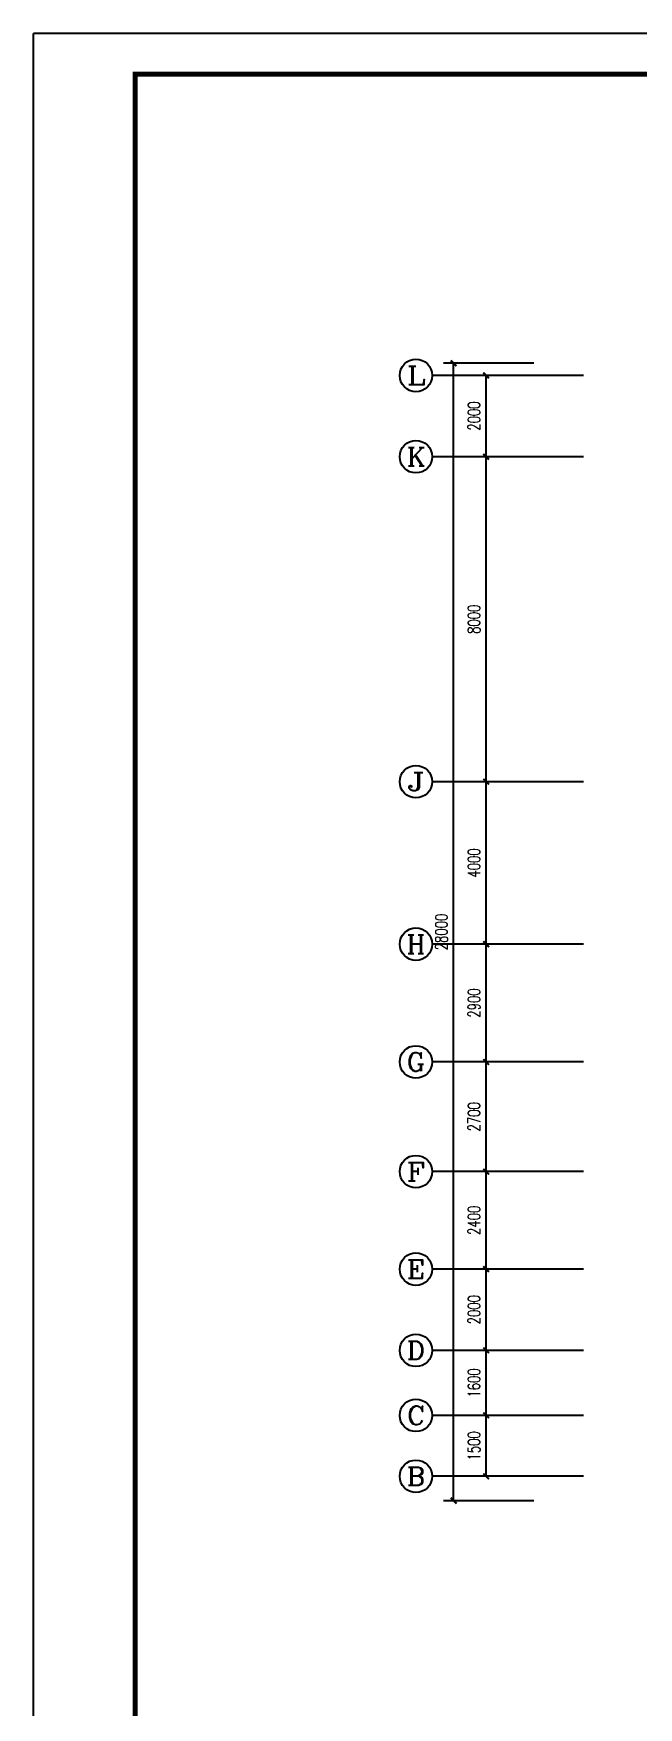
# Model space of a CAD drawing. Extents: x 190999 to 918899, y -200814 to 215286.
# Drawn here: x 190999 to 205889, y 30575 to 71786 of the extents above; entities that cross this region are included whole.
import ezdxf
from ezdxf.enums import TextEntityAlignment as Align

# ---------------------------------------------------------------- set-up
doc = ezdxf.new("R2010")
doc.units = 0
doc.header["$LTSCALE"] = 1000
doc.header["$MEASUREMENT"] = 0
doc.layers.get('Defpoints').update_dxf_attribs({"color": 1})
for name, color, linetype in [('AXIS', 3, 'Continuous'), ('AXIS_TEXT', 7, 'Continuous'), ('图框', 189, 'Continuous')]:
    doc.layers.add(name, color=color, linetype=linetype)
doc.styles.add('_TCH_AXIS', font='COMPLEX', dxfattribs={"bigfont": 'GBCBIG'})
doc.styles.add('COMPLEX', font='COMPLEX')
doc.styles.add('DIM_FONT', font='SIMPLEX', dxfattribs={"width": 0.7, "bigfont": 'GBCBIG'})
doc.dimstyles.new('DIMN', dxfattribs={"dimtxt": 300, "dimasz": 100, "dimexe": 250, "dimexo": 300, "dimgap": 150, "dimtad": 1, "dimdec": 0, "dimzin": 0, "dimdsep": 46, "dimtxsty": 'DIM_FONT', "dimblk": 'ARCHTICK', "dimcen": 0.09, "dimclrt": 7, "dimazin": 2, "dimtfac": 1, "dimtdec": 0, "dimtix": 1, "dimtmove": 2, "dimatfit": 3, "dimfxl": 0, "dimtolj": 1, "dimtzin": 0, "dimarcsym": 0})

# ---------------------------------------------------------------- blocks, each defined once
blk = doc.blocks.new('TJAD_TK_A0')
at = {"layer": '图框'}
for p in [(2162, 399.3), (973, -441.7)]:
    blk.add_line(p, (973, 399.3), dxfattribs=at)
at = {"layer": '图框', "const_width": 1.2}
blk.add_lwpolyline([(2152, -431.7), (2152, 389.3), (998, 389.3), (998, -431.7)], close=True, dxfattribs=at)
blk = doc.blocks.new('_ArchTick')
at = {"const_width": 0.5}
blk.add_lwpolyline([(-0.7, -0.7), (0.7, 0.7)], dxfattribs=at)
blk = doc.blocks.new('*D959')
at = {"layer": 'AXIS', "color": 0, "lineweight": -2}
for p, q in [((202933, 63367), (201889, 63367)), ((202139, 61367), (202139, 63367)), ((202933, 61367), (201889, 61367))]:
    blk.add_line(p, q, dxfattribs=at)
at = {"layer": 'Defpoints', "color": 0}
for p in [(202139, 63367), (203233, 63367), (203233, 61367)]:
    blk.add_point(p, dxfattribs=at)
at = {"layer": 'AXIS', "color": 0, "lineweight": -2, "xscale": 100, "yscale": 100, "zscale": 100}
for p, rotation in [((202139, 63367), 90), ((202139, 61367), 270)]:
    blk.add_blockref('_ArchTick', p, dxfattribs=dict(at, rotation=rotation))
at = {"layer": 'AXIS', "color": 7, "insert": (201839, 62367), "char_height": 300, "attachment_point": 5, "rotation": 90, "style": 'DIM_FONT'}
blk.add_mtext('\\A1;2000', dxfattribs=at)
blk = doc.blocks.new('*D960')
at = {"layer": 'AXIS', "color": 0, "lineweight": -2}
for p, q in [((202933, 61367), (201889, 61367)), ((202139, 53367), (202139, 61367)), ((202933, 53367), (201889, 53367))]:
    blk.add_line(p, q, dxfattribs=at)
at = {"layer": 'Defpoints', "color": 0}
for p in [(202139, 61367), (203233, 61367), (203233, 53367)]:
    blk.add_point(p, dxfattribs=at)
at = {"layer": 'AXIS', "color": 0, "lineweight": -2, "xscale": 100, "yscale": 100, "zscale": 100}
for p, rotation in [((202139, 61367), 90), ((202139, 53367), 270)]:
    blk.add_blockref('_ArchTick', p, dxfattribs=dict(at, rotation=rotation))
at = {"layer": 'AXIS', "color": 7, "insert": (201839, 57367), "char_height": 300, "attachment_point": 5, "rotation": 90, "style": 'DIM_FONT'}
blk.add_mtext('\\A1;8000', dxfattribs=at)
blk = doc.blocks.new('*D961')
at = {"layer": 'AXIS', "color": 0, "lineweight": -2}
for p, q in [((202933, 53367), (201889, 53367)), ((202139, 49367), (202139, 53367)), ((202933, 49367), (201889, 49367))]:
    blk.add_line(p, q, dxfattribs=at)
at = {"layer": 'Defpoints', "color": 0}
for p in [(202139, 53367), (203233, 53367), (203233, 49367)]:
    blk.add_point(p, dxfattribs=at)
at = {"layer": 'AXIS', "color": 0, "lineweight": -2, "xscale": 100, "yscale": 100, "zscale": 100}
for p, rotation in [((202139, 53367), 90), ((202139, 49367), 270)]:
    blk.add_blockref('_ArchTick', p, dxfattribs=dict(at, rotation=rotation))
at = {"layer": 'AXIS', "color": 7, "insert": (201839, 51367), "char_height": 300, "attachment_point": 5, "rotation": 90, "style": 'DIM_FONT'}
blk.add_mtext('\\A1;4000', dxfattribs=at)
blk = doc.blocks.new('*D962')
at = {"layer": 'AXIS', "color": 0, "lineweight": -2}
for p, q in [((202933, 49367), (201889, 49367)), ((202139, 46467), (202139, 49367)), ((202933, 46467), (201889, 46467))]:
    blk.add_line(p, q, dxfattribs=at)
at = {"layer": 'Defpoints', "color": 0}
for p in [(202139, 49367), (203233, 49367), (203233, 46467)]:
    blk.add_point(p, dxfattribs=at)
at = {"layer": 'AXIS', "color": 0, "lineweight": -2, "xscale": 100, "yscale": 100, "zscale": 100}
for p, rotation in [((202139, 49367), 90), ((202139, 46467), 270)]:
    blk.add_blockref('_ArchTick', p, dxfattribs=dict(at, rotation=rotation))
at = {"layer": 'AXIS', "color": 7, "insert": (201839, 47917), "char_height": 300, "attachment_point": 5, "rotation": 90, "style": 'DIM_FONT'}
blk.add_mtext('\\A1;2900', dxfattribs=at)
blk = doc.blocks.new('*D963')
at = {"layer": 'AXIS', "color": 0, "lineweight": -2}
for p, q in [((202933, 46467), (201889, 46467)), ((202139, 43767), (202139, 46467)), ((202933, 43767), (201889, 43767))]:
    blk.add_line(p, q, dxfattribs=at)
at = {"layer": 'Defpoints', "color": 0}
for p in [(202139, 46467), (203233, 46467), (203233, 43767)]:
    blk.add_point(p, dxfattribs=at)
at = {"layer": 'AXIS', "color": 0, "lineweight": -2, "xscale": 100, "yscale": 100, "zscale": 100}
for p, rotation in [((202139, 46467), 90), ((202139, 43767), 270)]:
    blk.add_blockref('_ArchTick', p, dxfattribs=dict(at, rotation=rotation))
at = {"layer": 'AXIS', "color": 7, "insert": (201839, 45117), "char_height": 300, "attachment_point": 5, "rotation": 90, "style": 'DIM_FONT'}
blk.add_mtext('\\A1;2700', dxfattribs=at)
blk = doc.blocks.new('*D964')
at = {"layer": 'AXIS', "color": 0, "lineweight": -2}
for p, q in [((202933, 43767), (201889, 43767)), ((202139, 41367), (202139, 43767)), ((202933, 41367), (201889, 41367))]:
    blk.add_line(p, q, dxfattribs=at)
at = {"layer": 'Defpoints', "color": 0}
for p in [(202139, 43767), (203233, 43767), (203233, 41367)]:
    blk.add_point(p, dxfattribs=at)
at = {"layer": 'AXIS', "color": 0, "lineweight": -2, "xscale": 100, "yscale": 100, "zscale": 100}
for p, rotation in [((202139, 43767), 90), ((202139, 41367), 270)]:
    blk.add_blockref('_ArchTick', p, dxfattribs=dict(at, rotation=rotation))
at = {"layer": 'AXIS', "color": 7, "insert": (201839, 42567), "char_height": 300, "attachment_point": 5, "rotation": 90, "style": 'DIM_FONT'}
blk.add_mtext('\\A1;2400', dxfattribs=at)
blk = doc.blocks.new('*D965')
at = {"layer": 'AXIS', "color": 0, "lineweight": -2}
for p, q in [((202933, 41367), (201889, 41367)), ((202139, 39367), (202139, 41367)), ((202933, 39367), (201889, 39367))]:
    blk.add_line(p, q, dxfattribs=at)
at = {"layer": 'Defpoints', "color": 0}
for p in [(202139, 41367), (203233, 41367), (203233, 39367)]:
    blk.add_point(p, dxfattribs=at)
at = {"layer": 'AXIS', "color": 0, "lineweight": -2, "xscale": 100, "yscale": 100, "zscale": 100}
for p, rotation in [((202139, 41367), 90), ((202139, 39367), 270)]:
    blk.add_blockref('_ArchTick', p, dxfattribs=dict(at, rotation=rotation))
at = {"layer": 'AXIS', "color": 7, "insert": (201839, 40367), "char_height": 300, "attachment_point": 5, "rotation": 90, "style": 'DIM_FONT'}
blk.add_mtext('\\A1;2000', dxfattribs=at)
blk = doc.blocks.new('*D966')
at = {"layer": 'AXIS', "color": 0, "lineweight": -2}
for p, q in [((202933, 39367), (201889, 39367)), ((202139, 37767), (202139, 39367)), ((202933, 37767), (201889, 37767))]:
    blk.add_line(p, q, dxfattribs=at)
at = {"layer": 'Defpoints', "color": 0}
for p in [(202139, 39367), (203233, 39367), (203233, 37767)]:
    blk.add_point(p, dxfattribs=at)
at = {"layer": 'AXIS', "color": 0, "lineweight": -2, "xscale": 100, "yscale": 100, "zscale": 100}
for p, rotation in [((202139, 39367), 90), ((202139, 37767), 270)]:
    blk.add_blockref('_ArchTick', p, dxfattribs=dict(at, rotation=rotation))
at = {"layer": 'AXIS', "color": 7, "insert": (201839, 38567), "char_height": 300, "attachment_point": 5, "rotation": 90, "style": 'DIM_FONT'}
blk.add_mtext('\\A1;1600', dxfattribs=at)
blk = doc.blocks.new('*D967')
at = {"layer": 'AXIS', "color": 0, "lineweight": -2}
for p, q in [((202933, 37767), (201889, 37767)), ((202139, 36267), (202139, 37767)), ((202933, 36267), (201889, 36267))]:
    blk.add_line(p, q, dxfattribs=at)
at = {"layer": 'Defpoints', "color": 0}
for p in [(202139, 37767), (203233, 37767), (203233, 36267)]:
    blk.add_point(p, dxfattribs=at)
at = {"layer": 'AXIS', "color": 0, "lineweight": -2, "xscale": 100, "yscale": 100, "zscale": 100}
for p, rotation in [((202139, 37767), 90), ((202139, 36267), 270)]:
    blk.add_blockref('_ArchTick', p, dxfattribs=dict(at, rotation=rotation))
at = {"layer": 'AXIS', "color": 7, "insert": (201839, 37017), "char_height": 300, "attachment_point": 5, "rotation": 90, "style": 'DIM_FONT'}
blk.add_mtext('\\A1;1500', dxfattribs=at)
blk = doc.blocks.new('*D968')
at = {"layer": 'AXIS', "color": 0, "lineweight": -2}
for p, q in [((203311, 63667), (201089, 63667)), ((201339, 35667), (201339, 63667)), ((203311, 35667), (201089, 35667))]:
    blk.add_line(p, q, dxfattribs=at)
at = {"layer": 'Defpoints', "color": 0}
for p in [(201339, 63667), (203611, 63667), (203611, 35667)]:
    blk.add_point(p, dxfattribs=at)
at = {"layer": 'AXIS', "color": 0, "lineweight": -2, "xscale": 100, "yscale": 100, "zscale": 100}
for p, rotation in [((201339, 63667), 90), ((201339, 35667), 270)]:
    blk.add_blockref('_ArchTick', p, dxfattribs=dict(at, rotation=rotation))
at = {"layer": 'AXIS', "color": 7, "insert": (201039, 49667), "char_height": 300, "attachment_point": 5, "rotation": 90, "style": 'DIM_FONT'}
blk.add_mtext('\\A1;28000', dxfattribs=at)
blk = doc.blocks.new('_AXISO')
blk.add_circle((0, 0), 0.5)
at = {"layer": 'AXIS_TEXT', "style": 'COMPLEX', "width": 1.041667}
blk.add_attdef('A', text='', height=0.56, dxfattribs=at).set_placement((-0.25, -0.28), (0.25, -0.28), align=Align.FIT)

msp = doc.modelspace()

# ---------------------------------------------------------------- linework, layer by layer
at = {"layer": 'AXIS'}
for p, q in [((204533.1, 63367.4), (200811.6, 63367.4)), ((204533.1, 61367.4), (200811.6, 61367.4)), ((204533.1, 53367.4), (200811.6, 53367.4)), ((204533.1, 49367.4), (200811.6, 49367.4)), ((204533.1, 46467.4), (200811.6, 46467.4)), ((204533.1, 43767.4), (200811.6, 43767.4)), ((204533.1, 41367.4), (200811.6, 41367.4)), ((204533.1, 39367.4), (200811.6, 39367.4)), ((204533.1, 37767.4), (200811.6, 37767.4)), ((204533.1, 36267.4), (200811.6, 36267.4))]:
    msp.add_line(p, q, dxfattribs=at)

# ---------------------------------------------------------------- block references
ref = msp.add_blockref('_AXISO', (200411.6, 63367.4), dxfattribs=dict(at, xscale=800, yscale=800, zscale=800))
ref.add_attrib('A', 'L', dxfattribs={"layer": 'AXIS_TEXT', "height": 452.5, "style": '_TCH_AXIS', "width": 1.4}).set_placement((200185.4, 63141.1), (200637.9, 63141.1), align=Align.FIT)
ref = msp.add_blockref('_AXISO', (200411.6, 61367.4), dxfattribs=dict(at, xscale=800, yscale=800, zscale=800))
ref.add_attrib('A', 'K', dxfattribs={"layer": 'AXIS_TEXT', "height": 452.5, "style": '_TCH_AXIS', "width": 1.105263}).set_placement((200185.4, 61141.1), (200637.9, 61141.1), align=Align.FIT)
ref = msp.add_blockref('_AXISO', (200411.6, 53367.4), dxfattribs=dict(at, xscale=800, yscale=800, zscale=800))
ref.add_attrib('A', 'J', dxfattribs={"layer": 'AXIS_TEXT', "height": 452.5, "style": '_TCH_AXIS', "width": 1.909091}).set_placement((200185.4, 53141.1), (200637.9, 53141.1), align=Align.FIT)
ref = msp.add_blockref('_AXISO', (200411.6, 49367.4), dxfattribs=dict(at, xscale=800, yscale=800, zscale=800))
ref.add_attrib('A', 'H', dxfattribs={"layer": 'AXIS_TEXT', "height": 452.5, "style": '_TCH_AXIS', "width": 1.05}).set_placement((200185.4, 49141.1), (200637.9, 49141.1), align=Align.FIT)
ref = msp.add_blockref('_AXISO', (200411.6, 46467.4), dxfattribs=dict(at, xscale=800, yscale=800, zscale=800))
ref.add_attrib('A', 'G', dxfattribs={"layer": 'AXIS_TEXT', "height": 452.5, "style": '_TCH_AXIS', "width": 1.166667}).set_placement((200185.4, 46241.1), (200637.9, 46241.1), align=Align.FIT)
ref = msp.add_blockref('_AXISO', (200411.6, 43767.4), dxfattribs=dict(at, xscale=800, yscale=800, zscale=800))
ref.add_attrib('A', 'F', dxfattribs={"layer": 'AXIS_TEXT', "height": 452.5, "style": '_TCH_AXIS', "width": 1.3125}).set_placement((200185.4, 43541.1), (200637.9, 43541.1), align=Align.FIT)
ref = msp.add_blockref('_AXISO', (200411.6, 41367.4), dxfattribs=dict(at, xscale=800, yscale=800, zscale=800))
ref.add_attrib('A', 'E', dxfattribs={"layer": 'AXIS_TEXT', "height": 452.5, "style": '_TCH_AXIS', "width": 1.3125}).set_placement((200185.4, 41141.1), (200637.9, 41141.1), align=Align.FIT)
ref = msp.add_blockref('_AXISO', (200411.6, 39367.4), dxfattribs=dict(at, xscale=800, yscale=800, zscale=800))
ref.add_attrib('A', 'D', dxfattribs={"layer": 'AXIS_TEXT', "height": 452.5, "style": '_TCH_AXIS', "width": 1.235294}).set_placement((200185.4, 39141.1), (200637.9, 39141.1), align=Align.FIT)
ref = msp.add_blockref('_AXISO', (200411.6, 37767.4), dxfattribs=dict(at, xscale=800, yscale=800, zscale=800))
ref.add_attrib('A', 'C', dxfattribs={"layer": 'AXIS_TEXT', "height": 452.5, "style": '_TCH_AXIS', "width": 1.4}).set_placement((200185.4, 37541.1), (200637.9, 37541.1), align=Align.FIT)
ref = msp.add_blockref('_AXISO', (200411.6, 36267.4), dxfattribs=dict(at, xscale=800, yscale=800, zscale=800))
ref.add_attrib('A', 'B', dxfattribs={"layer": 'AXIS_TEXT', "height": 452.5, "style": '_TCH_AXIS', "width": 1.235294}).set_placement((200185.4, 36041.1), (200637.9, 36041.1), align=Align.FIT)
at = {"layer": '图框', "xscale": 100, "yscale": 100, "zscale": 100}
msp.add_blockref('TJAD_TK_A0', (93698.6, 31856.8), dxfattribs=at)

# ---------------------------------------------------------------- dimensions: what is measured, and where the dimension line sits
at = {"layer": 'AXIS'}
for p1, p2, distance, picture, middle in [((203610.9, 35667.4), (203610.9, 63667.4), 2272.2, '*D968', (201038.7, 49667.4)), ((203233.1, 61367.4), (203233.1, 63367.4), 1094.4, '*D959', (201838.7, 62367.4)), ((203233.1, 53367.4), (203233.1, 61367.4), 1094.4, '*D960', (201838.7, 57367.4)), ((203233.1, 49367.4), (203233.1, 53367.4), 1094.4, '*D961', (201838.7, 51367.4)), ((203233.1, 46467.4), (203233.1, 49367.4), 1094.4, '*D962', (201838.7, 47917.4)), ((203233.1, 43767.4), (203233.1, 46467.4), 1094.4, '*D963', (201838.7, 45117.4)), ((203233.1, 41367.4), (203233.1, 43767.4), 1094.4, '*D964', (201838.7, 42567.4)), ((203233.1, 39367.4), (203233.1, 41367.4), 1094.4, '*D965', (201838.7, 40367.4)), ((203233.1, 37767.4), (203233.1, 39367.4), 1094.4, '*D966', (201838.7, 38567.4)), ((203233.1, 36267.4), (203233.1, 37767.4), 1094.4, '*D967', (201838.7, 37017.4))]:
    dim = msp.add_aligned_dim(p1=p1, p2=p2, distance=distance, dimstyle='DIMN', dxfattribs=at)
    dim.commit()
    dim.dimension.update_dxf_attribs({"geometry": picture, "text_midpoint": middle})

doc.saveas('drawing.dxf')
